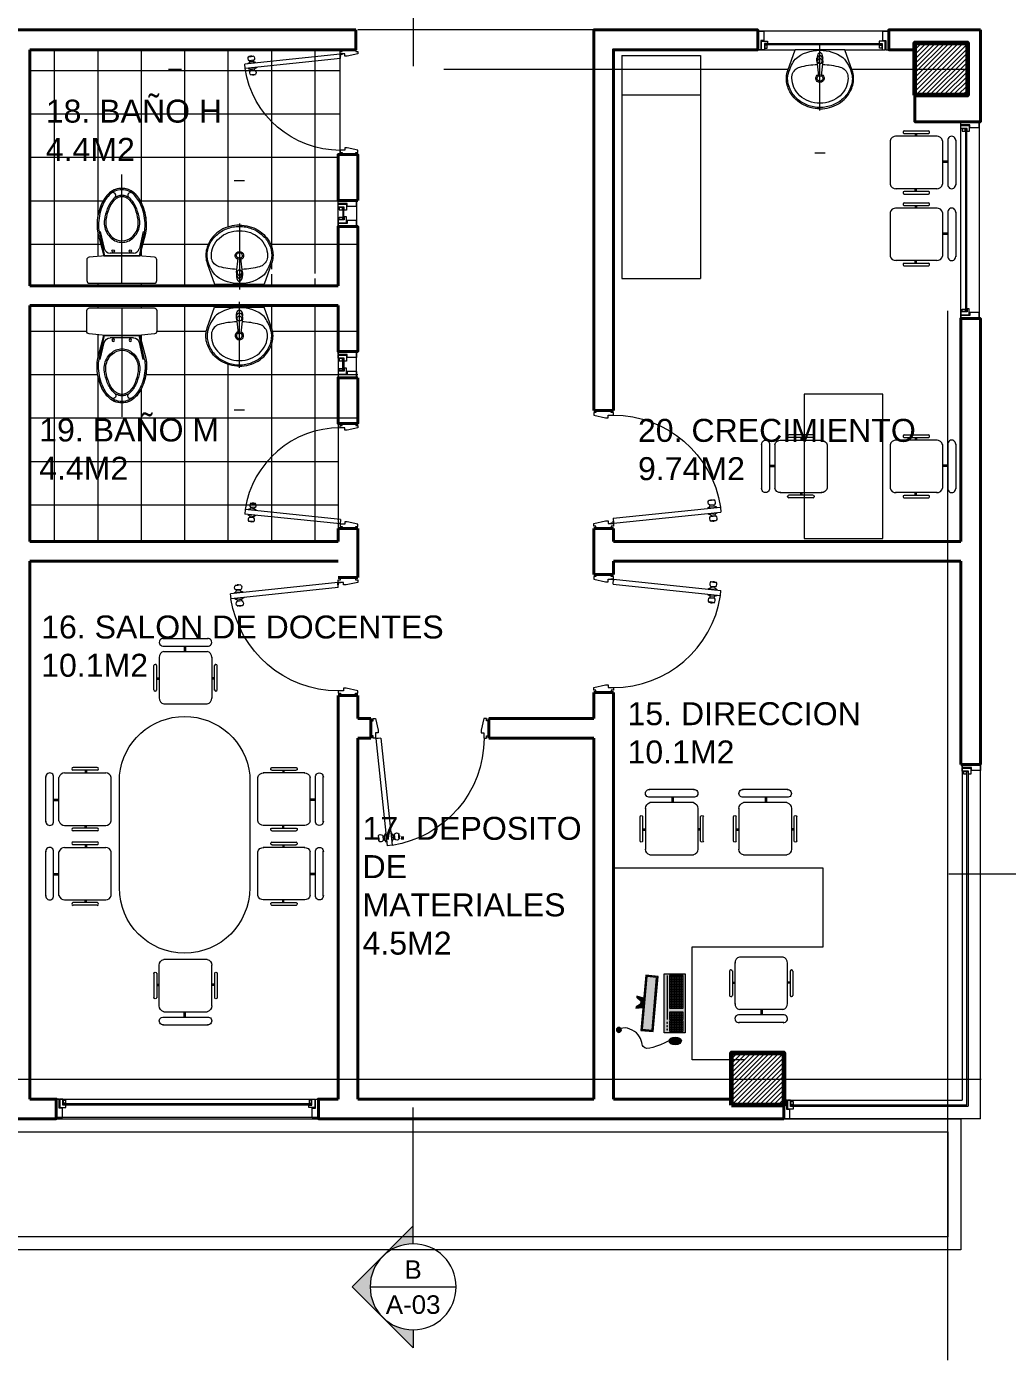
# Model space of a CAD drawing. Header units: metres. Extents: x 98211 to 98447, y 101204 to 101327.
# Drawn here: x 98284.15 to 98291.63, y 101273 to 101283.16 of the extents above; entities that cross this region are included whole.
import ezdxf
from ezdxf.enums import TextEntityAlignment as Align

# ---------------------------------------------------------------- set-up
doc = ezdxf.new("R2010")
doc.units = ezdxf.units.M
doc.header["$LTSCALE"] = 8
doc.header["$MEASUREMENT"] = 0
doc.linetypes.add('DASHDOTX2', pattern=[2, 1, -0.5, 0, -0.5])
doc.linetypes.add('HIDDEN', pattern=[0.375, 0.25, -0.125])
doc.layers.get('0').update_dxf_attribs({"linetype": 'CONTINUOUS', "lineweight": 9})
for name, color, linetype, lineweight in [('5- 0.18 (muebles fijos)', 3, 'CONTINUOUS', 18), ('A-HTCH-251', 251, 'CONTINUOUS', 0), ('A-HTCH-253', 253, 'CONTINUOUS', 0), ('A-HTCH-254', 254, 'CONTINUOUS', 0), ('A-HTCH-255', 255, 'CONTINUOUS', 0), ('A_ACHU-1', 253, 'CONTINUOUS', 0), ('A_CARP-MAD', 46, 'CONTINUOUS', 18), ('A_CARP-MET', 126, 'CONTINUOUS', 18), ('A_COLS', 1, 'CONTINUOUS', 60), ('A_EJES', 75, 'DASHDOTX2', 5), ('A_EJES-APAR', 75, 'DASHDOTX2', 5), ('A_MUEB', 3, 'CONTINUOUS', 15), ('A_MUEB-ACHU', 8, 'CONTINUOUS', 9), ('A_MUEB-FIJO', 3, 'CONTINUOUS', 15), ('A_MURO', 7, 'CONTINUOUS', 40), ('A_PISO-ACHU', 251, 'CONTINUOUS', 0), ('A_PISO-GRAN', 250, 'CONTINUOUS', 0), ('A_PROY', 16, 'HIDDEN', 5), ('A_PUER', 134, 'CONTINUOUS', 18), ('A_TEXT', 154, 'CONTINUOUS', 0), ('A_TEXT-IDEN', 5, 'CONTINUOUS', 18), ('A_TEXT-SIMB', 195, 'CONTINUOUS', 20), ('A_VENT', 124, 'CONTINUOUS', 18)]:
    doc.layers.add(name, color=color, linetype=linetype, lineweight=lineweight)
doc.styles.add('ARIAL', font='arial.ttf')
doc.styles.add('DIM', font='arial.ttf')
pattern_1 = [(45, (-739.537285, -609.917174), (-0.0176776695297, 0.0176776695297), [])]

# ---------------------------------------------------------------- blocks, each defined once
blk = doc.blocks.new('*U383')
at = {"layer": 'A_ACHU-1'}
h = blk.add_hatch(color=256, dxfattribs=at)
h.paths.add_polyline_path([(0.221, 0.221), (0.4419, 0.4419), (0.6629, 0.221, 0.414214)])
h.paths.add_polyline_path([(0.221, 0.221, 0.198912), (0.1294, 0), (0, 0)])
h.paths.add_polyline_path([(0.8839, 0), (0.7544, 0, 0.198912), (0.6629, 0.221)])
at = {"layer": 'A_TEXT-SIMB'}
for p, q in [((0.4419, 0.4419), (0, 0)), ((0.4419, 0.4419), (0.8839, 0)), ((0.1294, 0), (0, 0)), ((0.7544, 0), (0.1294, 0)), ((0.7544, 0), (0.8839, 0)), ((0.7544, 0), (1.7438, 0))]:
    blk.add_line(p, q, dxfattribs=at)
blk.add_circle((0.4419, 0), 0.3125, dxfattribs=at)
at = {"layer": 'A_TEXT-IDEN', "style": 'ARIAL'}
for tag, p in [('CORTE', (0.4419, 0.058)), ('DETALLE', (0.4419, -0.197))]:
    blk.add_attdef(tag, text='', height=0.1346, dxfattribs=at).set_placement(p, align=Align.CENTER)
blk = doc.blocks.new('*U380')
at = {"layer": 'A_ACHU-1'}
h = blk.add_hatch(color=256, dxfattribs=at)
h.paths.add_polyline_path([(0.6629, -0.221), (0.8839, 0), (0.6629, 0.221, -0.414214)])
h.paths.add_polyline_path([(0.6629, -0.221, -0.198912), (0.4419, -0.3125), (0.4419, -0.4419)])
h.paths.add_polyline_path([(0.4419, 0.4419), (0.4419, 0.3125, -0.198912), (0.6629, 0.221)])
at = {"layer": 'A_TEXT-SIMB'}
for p, q in [((0.4419, 0.3125), (0.4419, 1.3018)), ((0.4419, 0.3125), (0.4419, 0.4419)), ((0.8839, 0), (0.4419, 0.4419)), ((0.7544, 0), (0.1294, 0)), ((0.8839, 0), (0.4419, -0.4419)), ((0.4419, -0.3125), (0.4419, -0.4419))]:
    blk.add_line(p, q, dxfattribs=at)
blk.add_circle((0.4419, 0), 0.3125, dxfattribs=at)
at = {"layer": 'A_TEXT-IDEN', "style": 'ARIAL'}
for tag, p in [('CORTE', (0.4419, 0.058)), ('DETALLE', (0.4419, -0.197))]:
    blk.add_attdef(tag, text='', height=0.1346, dxfattribs=at).set_placement(p, align=Align.CENTER)
blk = doc.blocks.new('*U379')
at = {"layer": 'A_ACHU-1'}
h = blk.add_hatch(color=256, dxfattribs=at)
h.paths.add_polyline_path([(0.6629, 0.221), (0.8839, 0), (0.6629, -0.221, 0.414214)])
h.paths.add_polyline_path([(0.6629, 0.221, 0.198912), (0.4419, 0.3125), (0.4419, 0.4419)])
h.paths.add_polyline_path([(0.4419, -0.4419), (0.4419, -0.3125, 0.198912), (0.6629, -0.221)])
at = {"layer": 'A_TEXT-SIMB'}
for p, q in [((0.4419, 0.3125), (0.4419, 0.4419)), ((0.8839, 0), (0.4419, 0.4419)), ((0.7544, 0), (0.1294, 0)), ((0.8839, 0), (0.4419, -0.4419)), ((0.4419, -0.3125), (0.4419, -0.4419)), ((0.4419, -0.3125), (0.4419, -1.3018))]:
    blk.add_line(p, q, dxfattribs=at)
blk.add_circle((0.4419, 0), 0.3125, dxfattribs=at)
at = {"layer": 'A_TEXT-IDEN', "style": 'ARIAL'}
for tag, p in [('CORTE', (0.4419, 0.058)), ('DETALLE', (0.4419, -0.197))]:
    blk.add_attdef(tag, text='', height=0.1346, dxfattribs=at).set_placement(p, align=Align.CENTER)
blk = doc.blocks.new('puerta mad .90mt')
at = {"layer": '5- 0.18 (muebles fijos)'}
blk.add_line((19.227, 37.85), (19.227, 37.85), dxfattribs=at)
at = {"layer": 'A_ACHU-1'}
for p, q in [((19.184, 37.828), (19.173, 37.812)), ((19.176, 37.759), (19.184, 37.828)), ((19.187, 37.828), (19.184, 37.828)), ((19.187, 37.828), (19.184, 37.828)), ((19.22, 37.754), (19.227, 37.824)), ((19.224, 37.824), (19.227, 37.824)), ((19.224, 37.824), (19.227, 37.824)), ((19.227, 37.824), (19.235, 37.806)), ((19.12, 37.794), (19.121, 37.805)), ((19.12, 37.794), (19.123, 37.794)), ((19.121, 37.805), (19.124, 37.805)), ((19.121, 37.78), (19.123, 37.794)), ((19.123, 37.794), (19.125, 37.819)), ((19.156, 37.776), (19.16, 37.816)), ((19.166, 37.78), (19.157, 37.781)), ((19.17, 37.81), (19.16, 37.811)), ((19.166, 37.777), (19.17, 37.812)), ((19.169, 37.777), (19.166, 37.777)), ((19.176, 37.759), (19.169, 37.777)), ((19.173, 37.812), (19.17, 37.812)), ((19.179, 37.759), (19.176, 37.759)), ((19.217, 37.755), (19.22, 37.754)), ((19.22, 37.754), (19.231, 37.771)), ((19.231, 37.771), (19.234, 37.77)), ((19.234, 37.77), (19.238, 37.805)), ((19.234, 37.773), (19.244, 37.772)), ((19.235, 37.806), (19.238, 37.805)), ((19.237, 37.803), (19.247, 37.802)), ((19.244, 37.767), (19.248, 37.807)), ((19.278, 37.763), (19.28, 37.778)), ((19.28, 37.778), (19.283, 37.803)), ((19.283, 37.777), (19.28, 37.778)), ((19.284, 37.788), (19.281, 37.789)), ((19.283, 37.777), (19.284, 37.788)), ((19.104, 37.017), (19.102, 37.017)), ((19.104, 37.034), (19.104, 37.039)), ((19.104, 37.037), (19.113, 37.036)), ((19.104, 37.036), (19.12, 37.034)), ((19.104, 37.034), (19.104, 37.017)), ((19.12, 37.035), (19.12, 37.034))]:
    blk.add_line(p, q, dxfattribs=at)
blk.add_circle((19.104, 37.035), 0.00188, dxfattribs=at)
for centre, radius, start, end in [((19.141, 37.801), 0.0242, 37.6391, 130.4335), ((19.032, 37.809), 0.0943, 341.7974, 6.2752), ((19.14, 37.794), 0.0242, 217.6391, 310.4335), ((19.263, 37.782), 0.0242, 217.6391, 310.4335), ((19.263, 37.788), 0.0242, 37.6391, 130.4335), ((19.372, 37.774), 0.0943, 161.7974, 186.2752), ((19.104, 37.035), 0.000938, 85, 265), ((19.104, 37.035), 0.000937, 265, 85)]:
    blk.add_arc(centre, radius, start, end, dxfattribs=at)
at = {"layer": 'A_CARP-MAD'}
for points in [[(19.065, 36.902), (19.082, 36.902), (19.082, 36.885), (19.102, 36.885), (19.122, 36.975), (19.122, 36.995), (19.102, 36.995), (19.102, 37.035), (19.082, 37.035), (19.082, 37.018), (19.065, 37.018)], [(19.965, 36.902), (19.948, 36.902), (19.948, 36.885), (19.928, 36.885), (19.908, 36.975), (19.908, 36.995), (19.928, 36.995), (19.928, 37.035), (19.948, 37.035), (19.948, 37.018), (19.965, 37.018)]]:
    blk.add_lwpolyline(points, close=True, dxfattribs=at)
at = {"layer": 'A_PROY'}
blk.add_arc((19.101, 37.034), 0.828, 0.0783, 81.2006, dxfattribs=at)
at = {"layer": 'A_PUER'}
for p, q in [((19.104, 37.037), (19.189, 37.855)), ((19.142, 37.034), (19.227, 37.852)), ((19.227, 37.852), (19.189, 37.855)), ((19.142, 37.034), (19.104, 37.037))]:
    blk.add_line(p, q, dxfattribs=at)
blk = doc.blocks.new('griferia lavamanos planta')
at = {"layer": 'A_MUEB-FIJO'}
for p, q in [((-0.009, 0.008), (-0.031, 0.008)), ((-0.009, 0.008), (-0.009, 0.002)), ((-0.009, 0.008), (0.099, -0.005)), ((-0.009, -0.039), (-0.031, -0.039)), ((-0.009, -0.039), (0.099, -0.026)), ((-0.009, -0.033), (-0.009, -0.039))]:
    blk.add_line(p, q, dxfattribs=at)
blk.add_arc((0.097, -0.016), 0.0105, 285.8239, 74.1761, dxfattribs=at)
at = {"layer": 'A_MUEB-FIJO', "extrusion": (0, 0, -1)}
for centre in [(-0.031, -0.016), (-0.009, -0.016)]:
    blk.add_ellipse(centre, major_axis=(-0.0433, 0), ratio=0.536655, start_param=4.711716, end_param=7.854654, dxfattribs=at)
at = {"layer": 'A_MUEB-FIJO'}
blk.add_ellipse((-0.009, -0.016), major_axis=(-0.0196, 0), ratio=0.90251, dxfattribs=at)
blk = doc.blocks.new('lavamanos fluxometro NUEVO de colgar')
at = {"layer": 'A_EJES-APAR'}
blk.add_line((0, -0.553), (0, -0.05), dxfattribs=at)
at = {"layer": 'A_MUEB-ACHU'}
for points in [[(-0.02, -0.203, 0.058386), (-0.154, -0.223, 0.279321), (-0.212, -0.284, 0.053416), (-0.214, -0.308, 0.107904), (-0.199, -0.378, 0.101905), (-0.153, -0.441, 0.094429), (-0.084, -0.483, 0.089747), (0, -0.498, 0.089747), (0.084, -0.483, 0.094429), (0.153, -0.441, 0.101905), (0.199, -0.378, 0.107904), (0.214, -0.308, 0.053416), (0.212, -0.284, 0.145409), (0.189, -0.244)], [(0.189, -0.244, 0.14211), (0.154, -0.223, 0.058332), (0.02, -0.203, 0.058332)]]:
    blk.add_lwpolyline(points, format="xyb", dxfattribs=at)
for radius, start, end in [(0.0319, 110.263, 69.737), (0.0223, 116.1236, 63.8764)]:
    blk.add_arc((0, -0.308), radius, start, end, dxfattribs=at)
at = {"layer": 'A_MUEB-FIJO'}
for p, q in [((-0.245, -0.249), (-0.189, -0.09)), ((0.245, -0.249), (0.189, -0.09))]:
    blk.add_line(p, q, dxfattribs=at)
for points in [[(0, -0.095, 0.167625), (-0.174, -0.15, 0.142025), (-0.243, -0.277, 0.053416), (-0.247, -0.308, 0.107904), (-0.228, -0.392, 0.101905), (-0.174, -0.465, 0.094429), (-0.095, -0.513, 0.089747), (0, -0.531, 0.089747), (0.095, -0.513, 0.094429), (0.174, -0.465, 0.101905), (0.228, -0.392, 0.107904), (0.247, -0.308, 0.053416), (0.243, -0.277, 0.041696), (0.216, -0.208)], [(0.216, -0.208, 0.023881), (0.19, -0.162, 0.186733), (0, -0.095, 0.164325)], [(0, -0.541, -0.135313), (-0.142, -0.502, -0.151013), (-0.237, -0.396, -0.120701), (-0.256, -0.298, -0.085647), (-0.245, -0.249)], [(0, -0.541, 0.135313), (0.142, -0.502, 0.151013), (0.237, -0.396, 0.120701), (0.256, -0.298, 0.085647), (0.245, -0.249)]]:
    blk.add_lwpolyline(points, format="xyb", dxfattribs=at)
blk.add_lwpolyline([(-0.189, -0.09), (0.189, -0.09)], dxfattribs=at)
at = {"layer": 'A_COLS', "rotation": 270}
blk.add_blockref('griferia lavamanos planta', (0.016, -0.187), dxfattribs=at)
blk = doc.blocks.new('*U362')
at = {"layer": 'A_PISO-ACHU'}
blk.add_line((-0.159, 0), (-0.239, 0), dxfattribs=at)
blk.add_wipeout([(-0.388, 0.787), (-0.01, 0.787), (0.046, 0.628), (0.056, 0.595), (0.056, 0.539), (0.044, 0.493), (0.025, 0.455), (0.001, 0.423), (-0.022, 0.401), (-0.063, 0.372), (-0.102, 0.354), (-0.158, 0.339), (-0.189, 0.336), (-0.198, 0.336), (-0.247, 0.34), (-0.287, 0.35), (-0.326, 0.367), (-0.348, 0.379), (-0.387, 0.41), (-0.408, 0.434), (-0.43, 0.468), (-0.45, 0.521), (-0.455, 0.561), (-0.453, 0.596), (-0.447, 0.621), (-0.427, 0.676), (-0.419, 0.699)]).dxf.layer = 'A_MUEB-FIJO'
at = {"layer": 'A_MUEB-FIJO', "rotation": 359.999999999987}
blk.add_blockref('lavamanos fluxometro NUEVO de colgar', (-0.199, 0.877), dxfattribs=at)
blk = doc.blocks.new('sanitario convencional planta')
blk.add_wipeout([(-0.247, 0), (0.238, 0), (0.258, -0.003), (0.266, -0.013), (0.267, -0.034), (0.267, -0.178), (0.262, -0.191), (0.249, -0.198), (0.237, -0.199), (0.137, -0.21), (0.185, -0.397), (0.188, -0.435), (0.188, -0.473), (0.179, -0.529), (0.168, -0.571), (0.156, -0.602), (0.134, -0.641), (0.116, -0.665), (0.069, -0.706), (0.029, -0.72), (0, -0.723), (-0.032, -0.72), (-0.074, -0.703), (-0.098, -0.685), (-0.13, -0.648), (-0.152, -0.61), (-0.168, -0.569), (-0.179, -0.531), (-0.186, -0.486), (-0.188, -0.427), (-0.173, -0.349), (-0.137, -0.21), (-0.24, -0.199), (-0.254, -0.197), (-0.263, -0.189), (-0.267, -0.178), (-0.267, -0.02), (-0.264, -0.009), (-0.253, -0.001)]).dxf.layer = 'A_MUEB-FIJO'
at = {"layer": 'A_EJES-APAR'}
blk.add_line((0, 0), (0, -0.83), dxfattribs=at)
at = {"layer": 'A_MUEB-ACHU'}
for p, q in [((-0.164, -0.394), (-0.134, -0.264)), ((-0.09, -0.229), (0.09, -0.229)), ((0.164, -0.394), (0.134, -0.264))]:
    blk.add_line(p, q, dxfattribs=at)
for centre in [(-0.065, -0.246), (0.065, -0.246)]:
    blk.add_circle(centre, 0.01, dxfattribs=at)
for centre, radius, start, end in [((-0.09, -0.273), 0.0443, 90, 168.2955), ((0.09, -0.273), 0.0443, 11.7045, 90), ((0.021, -0.462), 0.158, 131.5556, 171.5984), ((0.021, -0.462), 0.147, 131.5355, 171.6682), ((-0.001, -0.435), 0.123, 90.22, 132.0881), ((-0.001, -0.435), 0.112, 90.22, 132.1143), ((-0.002, -0.435), 0.123, 47.9119, 89.78), ((-0.002, -0.435), 0.112, 47.8857, 89.78), ((-0.024, -0.462), 0.147, 8.3318, 48.4645), ((-0.024, -0.462), 0.158, 8.4016, 48.4444), ((-0.001, -0.463), 0.136, 169.7483, 190.0458), ((0.187, -0.447), 0.324, 187.0265, 201.9681), ((-0.001, -0.463), 0.125, 169.6666, 190.1778), ((0.187, -0.447), 0.313, 186.9727, 201.9889), ((-0.19, -0.447), 0.313, 338.0111, 353.0273), ((-0.19, -0.447), 0.324, 338.0319, 352.9735), ((-0.002, -0.463), 0.125, 349.8222, 10.3334), ((-0.002, -0.463), 0.136, 349.9542, 10.2517), ((0.087, -0.492), 0.215, 200.788, 223.4696), ((0.087, -0.492), 0.204, 200.7562, 223.6176), ((-0.09, -0.492), 0.204, 316.3824, 339.2438), ((-0.09, -0.492), 0.215, 316.5304, 339.212), ((-0.014, -0.597), 0.0696, 218.1678, 253.4343), ((-0.014, -0.597), 0.0586, 217.6826, 254.1454), ((0, -0.588), 0.0828, 245.849, 268.9719), ((0, -0.588), 0.0718, 245.2602, 268.9719), ((-0.003, -0.588), 0.0718, 271.0281, 294.7398), ((-0.003, -0.588), 0.0828, 271.0281, 294.151), ((0.011, -0.597), 0.0586, 285.8546, 322.3174), ((0.011, -0.597), 0.0696, 286.5657, 321.8322)]:
    blk.add_arc(centre, radius, start, end, dxfattribs=at)
at = {"layer": 'A_MUEB-FIJO'}
for p, q in [((-0.137, -0.21), (-0.182, -0.383)), ((-0.173, -0.392), (-0.132, -0.21)), ((-0.137, -0.21), (0.137, -0.21)), ((0.125, -0.21), (-0.125, -0.21)), ((0.173, -0.392), (0.132, -0.21))]:
    blk.add_line(p, q, dxfattribs=at)
blk.add_lwpolyline([(0.247, 0), (-0.247, 0, 0.414214), (-0.267, -0.02), (-0.267, -0.178, 0.385714), (-0.249, -0.198), (-0.125, -0.21), (-0.137, -0.21), (-0.182, -0.383, 0.075478), (-0.188, -0.463, 0.03871), (-0.177, -0.538, 0.043116), (-0.159, -0.593, 0.05095), (-0.13, -0.648, 0.051053), (-0.098, -0.685, 0.086604), (-0.061, -0.71, 0.061763), (-0.022, -0.722, 0.08632), (0.022, -0.722, 0.089224), (0.074, -0.703, 0.08292), (0.107, -0.675, 0.030058), (0.137, -0.636, 0.064909), (0.162, -0.586, 0.02795), (0.182, -0.517, 0.059134), (0.189, -0.447, 0.046588), (0.182, -0.383), (0.137, -0.21), (0.125, -0.21), (0.249, -0.198, 0.385714), (0.267, -0.178), (0.267, -0.02, 0.414214), (0.247, 0)], format="xyb", close=True, dxfattribs=at)
for centre, radius, start, end in [((0.073, -0.443), 0.262, 166.7026, 180), ((0.073, -0.443), 0.251, 168.2955, 180), ((-0.073, -0.443), 0.251, 0, 11.7045), ((-0.073, -0.443), 0.262, 0, 13.2974), ((0.221, -0.44), 0.41, 180.4, 201.2568), ((0.221, -0.44), 0.399, 180.4107, 201.2568), ((-0.221, -0.44), 0.399, 338.7432, 359.5893), ((-0.221, -0.44), 0.41, 338.7432, 359.6), ((0.097, -0.489), 0.277, 201.2568, 223.2845), ((0.097, -0.489), 0.266, 201.2568, 223.2845), ((-0.097, -0.489), 0.266, 316.7155, 338.7432), ((-0.097, -0.489), 0.277, 316.7155, 338.7432), ((0, -0.58), 0.144, 223.2845, 270), ((0, -0.58), 0.133, 223.2845, 270), ((-0.067, -0.67), 0.021, 245.9843, 49.3463), ((0, -0.58), 0.133, 270, 316.7155), ((0, -0.58), 0.144, 270, 316.7155), ((0.067, -0.669), 0.022, 130.1469, 291.7919)]:
    blk.add_arc(centre, radius, start, end, dxfattribs=at)
blk = doc.blocks.new('Silla7')
for p, q in [((0.394, 0.22), (0.206, 0.22)), ((0.392, 0.241), (0.208, 0.241)), ((0.3, 0.22), (0.3, 0.2)), ((0.31, 0.22), (0.31, 0.2)), ((0, -0.172), (0, 0.172)), ((0.06, -0.174), (0.06, 0.174)), ((0.1, -0.166), (0.1, 0.166)), ((0.142, 0.2), (0.458, 0.2)), ((0.5, -0.166), (0.5, 0.166)), ((0.06, 0), (0.1, 0)), ((0.06, -0.01), (0.1, -0.01)), ((0.142, -0.2), (0.458, -0.2)), ((0.3, -0.22), (0.3, -0.2)), ((0.31, -0.22), (0.31, -0.2)), ((0.394, -0.22), (0.206, -0.22)), ((0.392, -0.241), (0.208, -0.241))]:
    blk.add_line(p, q)
for centre, radius, start, end in [((0.209, 0.231), 0.0106, 95.194, 256.2053), ((0.391, 0.231), 0.0106, 283.7947, 84.806), ((0.03, 0.17), 0.0302, 352.0545, 184.9417), ((0.144, 0.155), 0.045, 88.0008, 166.4156), ((0.456, 0.155), 0.045, 13.5844, 91.9992), ((0.03, -0.17), 0.0302, 175.0583, 7.9455), ((0.144, -0.155), 0.045, 193.5844, 271.9992), ((0.456, -0.155), 0.045, 268.0008, 346.4156), ((0.209, -0.231), 0.0106, 103.7947, 264.806), ((0.391, -0.231), 0.0106, 275.194, 76.2053)]:
    blk.add_arc(centre, radius, start, end)
blk = doc.blocks.new('_Computador Izquierda')
at = {"layer": 'A-HTCH-251'}
h = blk.add_hatch(dxfattribs=at)
h.set_pattern_fill('NET', color=256, scale=0.004, angle=-180, style=0)
h.set_pattern_definition([(0, (-0.211854, 0.621106), (2e-18, -0.0127), []), (270, (-0.211854, 0.621106), (-0.0127, -2e-18), [])])
h.paths.add_polyline_path([(-0.212, 0.621), (-0.137, 0.621), (-0.137, 0.516), (-0.212, 0.516)])
h = blk.add_hatch(dxfattribs=at)
h.set_pattern_fill('NET', color=256, scale=0.004, angle=-180, style=0)
h.set_pattern_definition([(0, (-0.097036, 0.621106), (2e-18, -0.0127), []), (270, (-0.097036, 0.621106), (-0.0127, -2e-18), [])])
h.paths.add_polyline_path([(-0.125, 0.516), (-0.125, 0.582), (-0.125, 0.612), (-0.125, 0.621), (-0.069, 0.621), (-0.069, 0.612), (-0.069, 0.582), (-0.069, 0.516)])
h = blk.add_hatch(dxfattribs=at)
h.set_pattern_fill('NET', color=256, scale=0.004, angle=-180, style=0)
h.set_pattern_definition([(0, (-0.037041, 0.621106), (2e-18, -0.0127), []), (270, (-0.037041, 0.621106), (-0.0127, -2e-18), [])])
h.paths.add_polyline_path([(0.212, 0.516), (-0.037, 0.516), (-0.037, 0.621), (0.212, 0.621)])
h = blk.add_hatch(color=256, dxfattribs=at)
edge = h.paths.add_edge_path()
edge.add_arc((-0.203, 0.13), 0.019, 0, 360)
at = {"layer": 'A-HTCH-253'}
blk.add_hatch(color=256, dxfattribs=at).paths.add_polyline_path([(0.196, 0.418), (0.203, 0.344), (-0.198, 0.309), (-0.204, 0.383)])
at = {"layer": 'A-HTCH-254'}
h = blk.add_hatch(color=256, dxfattribs=at)
edge = h.paths.add_edge_path()
edge.add_ellipse((-0.287, 0.56), major_axis=(-0.0009, -0.0475), ratio=0.611138, start_angle=0, end_angle=360, ccw=False)
blk.add_hatch(color=256, dxfattribs=at).paths.add_polyline_path([(0.039, 0.319), (0.054, 0.268), (0.044, 0.267), (0.017, 0.298), (-0.007, 0.296), (-0.027, 0.261), (-0.038, 0.26), (-0.032, 0.313)])
at = {"layer": 'A-HTCH-255'}
for points in [[(0.225, 0.475), (0.225, 0.637), (-0.225, 0.637), (-0.225, 0.475)], [(0.205, 0.429), (0.214, 0.335), (-0.207, 0.298), (-0.215, 0.392)]]:
    blk.add_hatch(color=256, dxfattribs=at).paths.add_polyline_path(points)
for points in [[(0.225, 0.475), (0.225, 0.637), (-0.225, 0.637), (-0.225, 0.475)], [(-0.212, 0.621), (-0.137, 0.621), (-0.137, 0.516), (-0.212, 0.516)], [(-0.125, 0.516), (-0.125, 0.582), (-0.125, 0.582), (-0.125, 0.612), (-0.125, 0.612), (-0.125, 0.621), (-0.069, 0.621), (-0.069, 0.612), (-0.069, 0.612), (-0.069, 0.582), (-0.069, 0.582), (-0.069, 0.516)], [(0.212, 0.516), (-0.037, 0.516), (-0.037, 0.621), (0.212, 0.621)], [(0.205, 0.429), (0.214, 0.335), (-0.207, 0.298), (-0.215, 0.392)], [(0.204, 0.427), (0.211, 0.336), (-0.205, 0.3), (-0.213, 0.391)], [(0.196, 0.418), (0.203, 0.344), (-0.198, 0.309), (-0.204, 0.383)], [(0.039, 0.319), (0.054, 0.268), (0.044, 0.267), (0.017, 0.298), (-0.007, 0.296), (-0.027, 0.261), (-0.038, 0.26), (-0.032, 0.313)]]:
    blk.add_lwpolyline(points, close=True)
for points in [[(-0.261, 0.539), (-0.313, 0.54)], [(-0.287, 0.512), (-0.287, 0.54)], [(0.212, 0.499), (-0.125, 0.499)]]:
    blk.add_lwpolyline(points)
for centre, radius in [((-0.2, 0.499), 0.00292), ((-0.175, 0.498), 0.00292), ((-0.15, 0.499), 0.00292), ((-0.203, 0.13), 0.019)]:
    blk.add_circle(centre, radius)
at = {"extrusion": (-3.44373e-32, 8.59898e-34, -1)}
blk.add_ellipse((-0.287, 0.56), major_axis=(-0.0009, -0.0475), ratio=0.611138, start_param=3.141593, end_param=9.424778, dxfattribs=at)
blk.add_open_spline([(-0.287, 0.512), (-0.327, 0.426), (-0.39, 0.289), (-0.227, 0.314), (-0.171, 0.162), (-0.203, 0.13)], degree=3, knots=[0, 0, 0, 0, 0.2622874, 0.4139159, 0.5326933, 0.5326933, 0.5326933, 0.5326933])
blk = doc.blocks.new('Ventana 1.00 x 1.00')
at = {"layer": 'A_CARP-MAD'}
for points in [[(-0.477, -0.14), (-0.5, -0.14), (-0.5, 0), (-0.453, 0), (-0.453, -0.07), (-0.477, -0.07)], [(-0.472, -0.14), (-0.472, -0.074), (-0.426, -0.074), (-0.426, -0.092), (-0.449, -0.092), (-0.449, -0.14)], [(0.472, -0.14), (0.472, -0.074), (0.426, -0.074), (0.426, -0.092), (0.449, -0.092), (0.449, -0.14)], [(0.472, -0.14), (0.472, -0.074), (0.426, -0.074), (0.426, -0.092), (0.449, -0.092), (0.449, -0.14)], [(-0.429, -0.106), (-0.446, -0.106), (-0.446, -0.129), (-0.429, -0.129)], [(0.429, -0.106), (0.446, -0.106), (0.446, -0.129), (0.429, -0.129)]]:
    blk.add_lwpolyline(points, close=True, dxfattribs=at)
blk.add_lwpolyline([(0.453, 0), (0.453, -0.07), (0.477, -0.07), (0.477, -0.14), (0.5, -0.14), (0.5, 0)], dxfattribs=at)
at = {"layer": 'A_CARP-MET'}
blk.add_line((0.453, 0), (0.5, 0), dxfattribs=at)
blk.add_lwpolyline([(0.429, -0.106), (0.446, -0.106), (0.446, -0.129), (0.429, -0.129)], close=True, dxfattribs=at)
at = {"layer": 'A_VENT'}
for p, q in [((0.5, 0), (-0.5, 0)), ((-0.5, -0.14), (0.449, -0.14))]:
    blk.add_line(p, q, dxfattribs=at)
blk.add_lwpolyline([(0.446, -0.104), (-0.446, -0.104), (-0.446, -0.094), (0.446, -0.094)], close=True, dxfattribs=at)
blk = doc.blocks.new('Ventana 2.00 X 2.00')
at = {"layer": 'A_CARP-MAD'}
for points in [[(-1.977, 0), (-2, 0), (-2, -0.14), (-1.953, -0.14), (-1.953, -0.07), (-1.977, -0.07)], [(-1.972, 0), (-1.972, -0.065), (-1.926, -0.065), (-1.926, -0.048), (-1.949, -0.048), (-1.949, 0)], [(-0.028, 0), (-0.028, -0.065), (-0.074, -0.065), (-0.074, -0.048), (-0.051, -0.048), (-0.051, 0)], [(-0.028, 0), (-0.028, -0.065), (-0.074, -0.065), (-0.074, -0.048), (-0.051, -0.048), (-0.051, 0)], [(-1.929, -0.033), (-1.946, -0.033), (-1.946, -0.01), (-1.929, -0.01)], [(-0.071, -0.033), (-0.054, -0.033), (-0.054, -0.01), (-0.071, -0.01)]]:
    blk.add_lwpolyline(points, close=True, dxfattribs=at)
blk.add_lwpolyline([(-0.047, -0.14), (-0.047, -0.07), (-0.023, -0.07), (-0.023, 0), (0, 0), (0, -0.14)], dxfattribs=at)
at = {"layer": 'A_CARP-MET'}
blk.add_line((-0.047, -0.14), (0, -0.14), dxfattribs=at)
blk.add_lwpolyline([(-0.071, -0.033), (-0.054, -0.033), (-0.054, -0.01), (-0.071, -0.01)], close=True, dxfattribs=at)
at = {"layer": 'A_VENT'}
for p, q in [((-2, 0), (-0.051, 0)), ((0, -0.14), (-2, -0.14))]:
    blk.add_line(p, q, dxfattribs=at)
blk.add_lwpolyline([(-0.054, -0.036), (-1.946, -0.036), (-1.946, -0.045), (-0.054, -0.045)], close=True, dxfattribs=at)
blk = doc.blocks.new('*U365')
at = {"layer": 'A_CARP-MAD'}
blk.add_lwpolyline([(0.14, -0.047), (0.07, -0.047), (0.07, -0.023), (0, -0.023), (0, 0), (0.14, 0)], dxfattribs=at)
for points in [[(0, -0.028), (0.065, -0.028), (0.065, -0.074), (0.048, -0.074), (0.048, -0.051), (0, -0.051)], [(0, -0.028), (0.065, -0.028), (0.065, -0.074), (0.048, -0.074), (0.048, -0.051), (0, -0.051)], [(0.033, -0.071), (0.033, -0.054), (0.01, -0.054), (0.01, -0.071)], [(0, -1.472), (0.065, -1.472), (0.065, -1.426), (0.048, -1.426), (0.048, -1.449), (0, -1.449)], [(0, -1.477), (0, -1.5), (0.14, -1.5), (0.14, -1.453), (0.07, -1.453), (0.07, -1.477)], [(0.033, -1.429), (0.033, -1.446), (0.01, -1.446), (0.01, -1.429)]]:
    blk.add_lwpolyline(points, close=True, dxfattribs=at)
at = {"layer": 'A_CARP-MET'}
blk.add_line((0.14, -0.047), (0.14, 0), dxfattribs=at)
blk.add_lwpolyline([(0.033, -0.071), (0.033, -0.054), (0.01, -0.054), (0.01, -0.071)], close=True, dxfattribs=at)
at = {"layer": 'A_VENT'}
for p, q in [((0, -1.5), (0, 0)), ((0.14, 0), (0.14, -1.5))]:
    blk.add_line(p, q, dxfattribs=at)
blk.add_lwpolyline([(0.036, -0.054), (0.036, -1.446), (0.045, -1.446), (0.045, -0.054)], close=True, dxfattribs=at)
blk = doc.blocks.new('*U375')
at = {"layer": 'A_CARP-MAD'}
blk.add_lwpolyline([(0.14, -0.047), (0.07, -0.047), (0.07, -0.023), (0, -0.023), (0, 0), (0.14, 0)], dxfattribs=at)
for points in [[(0, -0.028), (0.065, -0.028), (0.065, -0.074), (0.048, -0.074), (0.048, -0.051), (0, -0.051)], [(0, -0.028), (0.065, -0.028), (0.065, -0.074), (0.048, -0.074), (0.048, -0.051), (0, -0.051)], [(0.033, -0.071), (0.033, -0.054), (0.01, -0.054), (0.01, -0.071)], [(0, -0.172), (0.065, -0.172), (0.065, -0.126), (0.048, -0.126), (0.048, -0.149), (0, -0.149)], [(0, -0.177), (0, -0.2), (0.14, -0.2), (0.14, -0.153), (0.07, -0.153), (0.07, -0.177)], [(0.033, -0.129), (0.033, -0.146), (0.01, -0.146), (0.01, -0.129)]]:
    blk.add_lwpolyline(points, close=True, dxfattribs=at)
at = {"layer": 'A_CARP-MET'}
blk.add_line((0.14, -0.047), (0.14, 0), dxfattribs=at)
blk.add_lwpolyline([(0.033, -0.071), (0.033, -0.054), (0.01, -0.054), (0.01, -0.071)], close=True, dxfattribs=at)
at = {"layer": 'A_VENT'}
for p, q in [((0, -0.2), (0, 0)), ((0.14, 0), (0.14, -0.2))]:
    blk.add_line(p, q, dxfattribs=at)
blk.add_lwpolyline([(0.036, -0.054), (0.036, -0.146), (0.045, -0.146), (0.045, -0.054)], close=True, dxfattribs=at)
blk = doc.blocks.new('camilla')
at = {"layer": 'A_MUEB-FIJO'}
for p, q in [((99028.866, 101892.805), (99028.266, 101892.805)), ((99028.266, 101891.105), (99028.266, 101892.805)), ((99028.866, 101891.105), (99028.866, 101892.805)), ((99028.866, 101891.405), (99028.266, 101891.405)), ((99028.866, 101891.105), (99028.266, 101891.105))]:
    blk.add_line(p, q, dxfattribs=at)

msp = doc.modelspace()

# ---------------------------------------------------------------- hatches: boundary and pattern name
at = {"layer": 'A_PISO-ACHU'}
h = msp.add_hatch(dxfattribs=at)
h.set_pattern_fill('NET', color=256, scale=2.65, angle=360)
h.set_pattern_definition([(360, (98300.92848, 101273.88633), (8e-17, 0.33125), []), (90, (98300.92848, 101273.88633), (-0.33125, 1e-16), [])])
edge = h.paths.add_edge_path(flags=16)
edge.add_line((98285.735, 101280.918), (98285.752, 101280.929))
edge.add_line((98285.752, 101280.929), (98285.752, 101280.932))
edge.add_line((98285.752, 101280.932), (98285.753, 101280.942))
edge.add_line((98285.753, 101280.942), (98285.748, 101280.941))
edge.add_arc((98285.763, 101280.961), 0.0242, 139.5665, 232.3609, ccw=False)
edge.add_line((98285.744, 101280.976), (98285.759, 101280.978))
edge.add_line((98285.759, 101280.978), (98285.758, 101280.98))
edge.add_line((98285.758, 101280.98), (98285.77, 101280.982))
edge.add_line((98285.77, 101280.982), (98285.784, 101280.98))
edge.add_arc((98285.769, 101280.961), 0.0242, -40.4335, 52.3609, ccw=False)
edge.add_line((98285.788, 101280.946), (98285.783, 101280.945))
edge.add_line((98285.783, 101280.945), (98285.784, 101280.935))
edge.add_line((98285.784, 101280.935), (98285.786, 101280.935))
edge.add_line((98285.786, 101280.935), (98285.787, 101280.932))
edge.add_line((98285.787, 101280.932), (98285.805, 101280.925))
edge.add_line((98285.805, 101280.925), (98285.735, 101280.918))
edge = h.paths.add_edge_path(flags=16)
edge.add_line((98285.708, 101281.31), (98285.712, 101281.348))
edge.add_line((98285.712, 101281.348), (98286.53, 101281.263))
edge.add_line((98286.53, 101281.263), (98286.528, 101281.241))
edge.add_line((98286.528, 101281.241), (98286.529, 101281.241))
edge.add_line((98286.529, 101281.241), (98286.528, 101281.225))
edge.add_line((98286.528, 101281.225), (98286.53, 101281.225))
edge.add_line((98286.53, 101281.225), (98286.53, 101281.225))
edge.add_arc((98286.528, 101281.225), 0.00188, 175, 355.928, ccw=False)
edge.add_line((98286.527, 101281.225), (98286.527, 101281.225))
edge.add_line((98286.527, 101281.225), (98285.805, 101281.3))
edge.add_line((98285.805, 101281.3), (98285.805, 101281.297))
edge.add_line((98285.805, 101281.297), (98285.787, 101281.29))
edge.add_line((98285.787, 101281.29), (98285.786, 101281.287))
edge.add_line((98285.786, 101281.287), (98285.783, 101281.278))
edge.add_line((98285.783, 101281.278), (98285.788, 101281.277))
edge.add_arc((98285.769, 101281.261), 0.0242, -52.3609, 40.4335, ccw=False)
edge.add_line((98285.784, 101281.242), (98285.77, 101281.244))
edge.add_line((98285.77, 101281.244), (98285.77, 101281.241))
edge.add_line((98285.77, 101281.241), (98285.758, 101281.242))
edge.add_line((98285.758, 101281.242), (98285.744, 101281.246))
edge.add_arc((98285.763, 101281.262), 0.0242, 127.6391, 220.4335, ccw=False)
edge.add_line((98285.748, 101281.281), (98285.753, 101281.281))
edge.add_line((98285.753, 101281.281), (98285.754, 101281.291))
edge.add_line((98285.754, 101281.291), (98285.752, 101281.291))
edge.add_line((98285.752, 101281.291), (98285.752, 101281.294))
edge.add_line((98285.752, 101281.294), (98285.735, 101281.305))
edge.add_line((98285.735, 101281.305), (98285.736, 101281.308))
edge.add_line((98285.736, 101281.308), (98285.708, 101281.31))
edge = h.paths.add_edge_path(flags=16)
edge.add_line((98285.74, 101281.348), (98285.758, 101281.356))
edge.add_line((98285.758, 101281.356), (98285.759, 101281.359))
edge.add_line((98285.759, 101281.359), (98285.762, 101281.368))
edge.add_line((98285.762, 101281.368), (98285.757, 101281.369))
edge.add_arc((98285.776, 101281.384), 0.0242, 127.6391, 220.4335, ccw=False)
edge.add_line((98285.761, 101281.404), (98285.775, 101281.402))
edge.add_line((98285.775, 101281.402), (98285.775, 101281.405))
edge.add_line((98285.775, 101281.405), (98285.787, 101281.403))
edge.add_line((98285.787, 101281.403), (98285.801, 101281.399))
edge.add_arc((98285.782, 101281.384), 0.0242, -52.3609, 40.4335, ccw=False)
edge.add_line((98285.797, 101281.365), (98285.792, 101281.365))
edge.add_line((98285.792, 101281.365), (98285.791, 101281.355))
edge.add_line((98285.791, 101281.355), (98285.794, 101281.355))
edge.add_line((98285.794, 101281.355), (98285.793, 101281.352))
edge.add_line((98285.793, 101281.352), (98285.81, 101281.341))
edge.add_line((98285.81, 101281.341), (98285.74, 101281.348))
edge = h.paths.add_edge_path(flags=0)
edge.add_arc((98286.528, 101281.225), 0.000938, 175, 355, ccw=False)
edge.add_line((98286.528, 101281.225), (98286.528, 101281.234))
edge.add_line((98286.528, 101281.234), (98286.528, 101281.225))
edge.add_arc((98286.528, 101281.225), 0.000938, -5, 175, ccw=False)
edge = h.paths.add_edge_path()
edge.add_line((98286.678, 101281.036), (98286.545, 101281.036))
edge.add_line((98286.545, 101281.036), (98286.545, 101281.019))
edge.add_line((98286.545, 101281.019), (98286.528, 101281.019))
edge.add_line((98286.528, 101281.019), (98286.528, 101281))
edge.add_arc((98286.528, 101280.998), 0.00187, 90, 221.8699)
edge.add_line((98286.527, 101280.997), (98286.53, 101280.96))
edge.add_line((98286.53, 101280.96), (98285.712, 101280.874))
edge.add_arc((98286.53, 101281.001), 0.828, 188.7988, 269.9217)
edge.add_line((98286.528, 101280.173), (98286.528, 101280.153))
edge.add_line((98286.528, 101280.153), (98286.545, 101280.153))
edge.add_line((98286.545, 101280.153), (98286.545, 101280.136))
edge.add_line((98286.545, 101280.136), (98286.678, 101280.136))
edge.add_line((98286.678, 101280.136), (98286.678, 101281.036))
edge = h.paths.add_edge_path(flags=16)
edge.add_line((98285.801, 101280.823), (98285.786, 101280.822))
edge.add_line((98285.786, 101280.822), (98285.787, 101280.819))
edge.add_line((98285.787, 101280.819), (98285.775, 101280.818))
edge.add_line((98285.775, 101280.818), (98285.761, 101280.819))
edge.add_arc((98285.776, 101280.838), 0.0242, 139.5665, 232.3609, ccw=False)
edge.add_line((98285.757, 101280.854), (98285.762, 101280.854))
edge.add_line((98285.762, 101280.854), (98285.761, 101280.864))
edge.add_line((98285.761, 101280.864), (98285.759, 101280.864))
edge.add_line((98285.759, 101280.864), (98285.758, 101280.867))
edge.add_line((98285.758, 101280.867), (98285.74, 101280.874))
edge.add_line((98285.74, 101280.874), (98285.81, 101280.882))
edge.add_line((98285.81, 101280.882), (98285.793, 101280.871))
edge.add_line((98285.793, 101280.871), (98285.794, 101280.868))
edge.add_line((98285.794, 101280.868), (98285.792, 101280.858))
edge.add_line((98285.792, 101280.858), (98285.797, 101280.858))
edge.add_arc((98285.782, 101280.839), 0.0242, -40.4335, 52.3609, ccw=False)
h.paths.add_polyline_path([(98286.545, 101282.989), (98286.278, 101282.986), (98284.178, 101282.986), (98284.178, 101281.19), (98286.678, 101281.186), (98286.678, 101282.086), (98286.528, 101282.086), (98286.528, 101282.188), (98286.545, 101282.189)])
edge = h.paths.add_edge_path()
edge.add_line((98286.528, 101279.238), (98286.528, 101279.486))
edge.add_line((98286.528, 101279.486), (98286.528, 101280.136))
edge.add_line((98286.528, 101280.136), (98286.545, 101280.136))
edge.add_line((98286.545, 101280.136), (98286.545, 101280.153))
edge.add_line((98286.545, 101280.153), (98286.528, 101280.153))
edge.add_line((98286.528, 101280.153), (98286.528, 101280.173))
edge.add_arc((98286.53, 101281.001), 0.828, 188.7988, 269.9217, ccw=False)
edge.add_line((98285.712, 101280.874), (98286.53, 101280.96))
edge.add_line((98286.53, 101280.96), (98286.527, 101280.998))
edge.add_line((98286.527, 101280.998), (98286.527, 101280.998))
edge.add_arc((98286.528, 101280.998), 0.00188, 90, 185.1928, ccw=False)
edge.add_line((98286.528, 101281), (98286.528, 101281.019))
edge.add_line((98286.528, 101281.019), (98286.545, 101281.019))
edge.add_line((98286.545, 101281.019), (98286.545, 101281.036))
edge.add_line((98286.545, 101281.036), (98284.178, 101281.036))
edge.add_line((98284.178, 101281.036), (98284.178, 101279.236))
edge.add_line((98284.178, 101279.236), (98286.278, 101279.236))
edge.add_line((98286.278, 101279.236), (98286.528, 101279.238))
h = msp.add_hatch(dxfattribs=at)
h.set_pattern_fill('ANSI31', color=256, scale=0.2)
h.set_pattern_definition(pattern_1)
h.paths.add_polyline_path([(98291.328, 101282.64), (98291.328, 101283.04), (98290.928, 101283.04), (98290.928, 101282.64)])
h = msp.add_hatch(dxfattribs=at)
h.set_pattern_fill('ANSI31', color=256, scale=0.2)
h.set_pattern_definition(pattern_1)
h.paths.add_polyline_path([(98289.528, 101274.941), (98289.528, 101275.341), (98289.928, 101275.341), (98289.928, 101274.941)])

# ---------------------------------------------------------------- linework, layer by layer
at = {"layer": 'A_CARP-MAD'}
for points in [[(98291.289, 101277.515), (98291.289, 101277.538), (98291.428, 101277.538), (98291.428, 101277.492), (98291.359, 101277.492), (98291.359, 101277.515)], [(98291.289, 101277.51), (98291.354, 101277.51), (98291.354, 101277.464), (98291.337, 101277.464), (98291.337, 101277.487), (98291.289, 101277.487)], [(98291.322, 101277.467), (98291.322, 101277.484), (98291.299, 101277.484), (98291.299, 101277.467)], [(98289.952, 101274.978), (98289.928, 101274.978), (98289.928, 101274.838), (98289.975, 101274.838), (98289.975, 101274.908), (98289.952, 101274.908)], [(98289.956, 101274.978), (98289.956, 101274.913), (98290.003, 101274.913), (98290.003, 101274.93), (98289.98, 101274.93), (98289.98, 101274.978)], [(98290, 101274.945), (98289.982, 101274.945), (98289.982, 101274.968), (98290, 101274.968)]]:
    msp.add_lwpolyline(points, close=True, dxfattribs=at)
at = {"layer": 'A_COLS'}
for points in [[(98290.928, 101282.64), (98290.928, 101283.04), (98291.328, 101283.04), (98291.328, 101282.64)], [(98289.528, 101274.941), (98289.528, 101275.341), (98289.928, 101275.341), (98289.928, 101274.941)]]:
    msp.add_lwpolyline(points, close=True, dxfattribs=at)
at = {"layer": 'A_EJES'}
for p, q in [((98291.178, 101272.996), (98291.178, 101284.709)), ((98291.434, 101275.137), (98270.133, 101275.137))]:
    msp.add_line(p, q, dxfattribs=at)
at = {"layer": 'A_EJES', "ltscale": 0.5}
msp.add_line((98291.335, 101282.838), (98270.033, 101282.838), dxfattribs=at)
at = {"layer": 'A_MUEB'}
msp.add_lwpolyline([(98290.683, 101279.861), (98290.683, 101279.861), (98290.683, 101280.361), (98290.083, 101280.361), (98290.083, 101279.261), (98290.683, 101279.261), (98290.683, 101279.261), (98290.683, 101279.861)], close=True, dxfattribs=at)
msp.add_lwpolyline([(98284.861, 101276.597), (98284.861, 101277.456, -0.902653), (98285.855, 101277.456), (98285.855, 101276.597, -1), (98284.861, 101276.597, 1)], format="xyb", dxfattribs=at)
msp.add_lwpolyline([(98289.628, 101275.287), (98289.228, 101275.287), (98289.228, 101276.148), (98290.228, 101276.148), (98290.228, 101276.748), (98288.628, 101276.748), (98288.628, 101275.248), (98288.628, 101274.988), (98288.768, 101274.988), (98289.228, 101274.988)], dxfattribs=at)
at = {"layer": 'A_MURO'}
for p, q in [((98286.663, 101283.138), (98283.329, 101283.138)), ((98284.178, 101282.988), (98284.178, 101281.188)), ((98286.663, 101282.988), (98284.178, 101282.988)), ((98286.528, 101281.313), (98286.528, 101281.188)), ((98286.528, 101281.188), (98284.178, 101281.188)), ((98286.528, 101281.038), (98284.178, 101281.038)), ((98284.178, 101281.038), (98284.178, 101279.238)), ((98286.528, 101281.038), (98286.528, 101280.938)), ((98288.478, 101280.238), (98288.628, 101280.238)), ((98286.678, 101279.338), (98286.528, 101279.338)), ((98286.528, 101279.238), (98286.528, 101279.338)), ((98288.478, 101279.338), (98288.478, 101278.988)), ((98288.628, 101279.338), (98288.478, 101279.338)), ((98288.628, 101279.338), (98288.628, 101279.238)), ((98286.528, 101279.238), (98284.178, 101279.238)), ((98291.278, 101279.238), (98288.628, 101279.238)), ((98284.178, 101279.088), (98284.178, 101274.988)), ((98286.528, 101279.088), (98284.178, 101279.088)), ((98291.278, 101279.088), (98288.628, 101279.088)), ((98288.628, 101279.088), (98288.628, 101278.988)), ((98291.278, 101279.088), (98291.278, 101277.538)), ((98286.678, 101278.963), (98286.528, 101278.963)), ((98288.628, 101278.988), (98288.478, 101278.988)), ((98286.528, 101278.063), (98286.528, 101274.988)), ((98286.678, 101278.063), (98286.528, 101278.063)), ((98286.678, 101278.063), (98286.678, 101277.888)), ((98288.478, 101278.088), (98288.628, 101278.088)), ((98288.478, 101278.088), (98288.478, 101277.888)), ((98288.628, 101278.088), (98288.628, 101274.988)), ((98286.778, 101277.888), (98286.678, 101277.888)), ((98286.778, 101277.888), (98286.778, 101277.738)), ((98287.678, 101277.888), (98287.678, 101277.738)), ((98288.478, 101277.888), (98287.678, 101277.888)), ((98286.678, 101277.738), (98286.678, 101274.988)), ((98286.778, 101277.738), (98286.678, 101277.738)), ((98288.478, 101277.738), (98287.678, 101277.738)), ((98288.478, 101277.738), (98288.478, 101274.988)), ((98291.428, 101277.538), (98291.278, 101277.538)), ((98288.478, 101274.988), (98286.678, 101274.988)), ((98289.528, 101274.988), (98288.628, 101274.988)), ((98289.928, 101274.838), (98289.928, 101274.988)), ((98289.928, 101274.988), (98289.928, 101274.988))]:
    msp.add_line(p, q, dxfattribs=at)
for points in [[(98286.663, 101282.988), (98286.663, 101283.138)], [(98288.628, 101280.238), (98288.628, 101282.988), (98289.729, 101282.988), (98289.729, 101283.138), (98288.478, 101283.138), (98288.478, 101280.238)], [(98291.428, 101283.138), (98290.729, 101283.138), (98290.729, 101282.988), (98290.928, 101282.988)], [(98291.428, 101283.138), (98291.428, 101282.438), (98290.928, 101282.438), (98290.928, 101282.988)], [(98286.528, 101281.288), (98286.528, 101281.639), (98286.678, 101281.639), (98286.678, 101281.013)], [(98286.528, 101281.038), (98286.528, 101280.687), (98286.678, 101280.687), (98286.678, 101281.313)], [(98291.278, 101279.238), (98291.278, 101280.938), (98291.428, 101280.938), (98291.428, 101277.538)], [(98286.678, 101278.963), (98286.678, 101279.338)], [(98283.678, 101274.988), (98283.278, 101274.988), (98283.278, 101274.838), (98284.379, 101274.838), (98284.379, 101274.988), (98284.178, 101274.988)], [(98286.528, 101274.988), (98286.379, 101274.988), (98286.379, 101274.838), (98289.928, 101274.838)]]:
    msp.add_lwpolyline(points, dxfattribs=at)
for points in [[(98286.678, 101281.839), (98286.528, 101281.839), (98286.528, 101282.188), (98286.678, 101282.188)], [(98286.678, 101280.487), (98286.528, 101280.487), (98286.528, 101280.138), (98286.678, 101280.138)]]:
    msp.add_lwpolyline(points, close=True, dxfattribs=at)
at = {"layer": 'A_PISO-ACHU'}
for points in [[(98286.545, 101282.189), (98286.545, 101282.989)], [(98286.528, 101280.138), (98286.528, 101279.338)]]:
    msp.add_lwpolyline(points, dxfattribs=at)
at = {"layer": 'A_PISO-GRAN'}
msp.add_line((98288.478, 101283.138), (98286.678, 101283.138), dxfattribs=at)
msp.add_line((98288.478, 101283.138), (98286.678, 101283.138), dxfattribs=at)
at = {"layer": 'A_PISO-GRAN', "ltscale": 0.333}
for points in [[(98271.378, 101274.838), (98291.278, 101274.838), (98291.278, 101273.838), (98271.378, 101273.838)], [(98271.478, 101274.738), (98291.178, 101274.738), (98291.178, 101273.938), (98271.478, 101273.938)]]:
    msp.add_lwpolyline(points, close=True, dxfattribs=at)
msp.add_lwpolyline([(98291.278, 101273.838), (98271.378, 101273.838)], dxfattribs=at)
at = {"layer": 'A_VENT'}
for p, q in [((98291.289, 101277.538), (98291.289, 101274.978)), ((98291.428, 101275.723), (98291.428, 101277.538)), ((98291.428, 101274.838), (98291.428, 101277.538)), ((98291.325, 101274.942), (98291.325, 101277.484)), ((98291.325, 101277.484), (98291.334, 101277.484)), ((98291.334, 101277.484), (98291.334, 101274.933)), ((98289.928, 101274.978), (98291.289, 101274.978)), ((98291.325, 101274.942), (98289.982, 101274.942)), ((98289.982, 101274.942), (98289.982, 101274.933)), ((98289.982, 101274.933), (98291.334, 101274.933)), ((98291.428, 101274.838), (98289.928, 101274.838))]:
    msp.add_line(p, q, dxfattribs=at)

# ---------------------------------------------------------------- block references
ref = msp.add_blockref('*U379', (98287.565, 101284.23), dxfattribs=dict(xscale=-1.05, yscale=1.05, zscale=1.05))
ref.add_attrib('DETALLE', 'A-03', dxfattribs={"layer": 'A_TEXT-IDEN', "height": 0.1413, "rotation": 360, "style": 'ARIAL'}).set_placement((98287.101, 101284.024), align=Align.CENTER)
ref.add_attrib('CORTE', 'B', dxfattribs={"layer": 'A_TEXT-IDEN', "height": 0.141, "rotation": 360, "style": 'ARIAL'}).set_placement((98287.101, 101284.291), align=Align.CENTER)
ref = msp.add_blockref('*U383', (98293.017, 101276.702), dxfattribs=dict(xscale=-1.05, yscale=1.05, zscale=1.05))
ref.add_attrib('DETALLE', 'A-03', dxfattribs={"layer": 'A_TEXT-IDEN', "height": 0.1413, "rotation": 360, "style": 'ARIAL'}).set_placement((98292.553, 101276.496), align=Align.CENTER)
ref.add_attrib('CORTE', 'C', dxfattribs={"layer": 'A_TEXT-IDEN', "height": 0.141, "rotation": 360, "style": 'ARIAL'}).set_placement((98292.553, 101276.763), align=Align.CENTER)
at = {"extrusion": (0, 0, -1), "zscale": -1, "rotation": 90}
msp.add_blockref('_Computador Izquierda', (-98288.54, 101275.718), dxfattribs=at)
ref = msp.add_blockref('*U380', (98287.565, 101273.556), dxfattribs=dict(xscale=-1.05, yscale=1.05, zscale=1.05))
ref.add_attrib('DETALLE', 'A-03', dxfattribs={"layer": 'A_TEXT-IDEN', "height": 0.1413, "rotation": 360, "style": 'ARIAL'}).set_placement((98287.101, 101273.35), align=Align.CENTER)
ref.add_attrib('CORTE', 'B', dxfattribs={"layer": 'A_TEXT-IDEN', "height": 0.141, "rotation": 360, "style": 'ARIAL'}).set_placement((98287.101, 101273.617), align=Align.CENTER)
at = {"layer": 'A_MUEB', "extrusion": (0, 0, -1), "xscale": -1, "zscale": -1}
for p, rotation in [((-98291.239, 101282.128), 180), ((-98291.239, 101281.58), 180), ((-98291.239, 101279.811), 180), ((-98285.365, 101278.5), 90), ((-98289.756, 101275.57), 270)]:
    msp.add_blockref('Silla7', p, dxfattribs=dict(at, rotation=rotation))
at = {"layer": 'A_MUEB', "extrusion": (0, 0, -1), "zscale": -1}
for p, rotation in [((-98289.759, 101279.811), 180), ((-98289.073, 101277.348), 270), ((-98289.786, 101277.348), 270), ((-98285.365, 101275.553), 90)]:
    msp.add_blockref('Silla7', p, dxfattribs=dict(at, rotation=rotation))
at = {"layer": 'A_MUEB', "extrusion": (0, 0, -1), "xscale": -1, "zscale": -1}
for p in [(-98284.299, 101277.274), (-98284.299, 101276.706)]:
    msp.add_blockref('Silla7', p, dxfattribs=at)
at = {"layer": 'A_MUEB', "extrusion": (0, 0, -1), "zscale": -1}
for p in [(-98286.416, 101277.274), (-98286.416, 101276.706)]:
    msp.add_blockref('Silla7', p, dxfattribs=at)
at = {"layer": 'A_MURO', "rotation": 180.0000000026002}
msp.add_blockref('camilla', (197317.558, 203174.049), dxfattribs=at)
at = {"layer": 'A_PISO-GRAN'}
for name, p in [('Ventana 1.00 x 1.00', (98290.229, 101283.128)), ('Ventana 2.00 X 2.00', (98286.379, 101274.988))]:
    msp.add_blockref(name, p, dxfattribs=at)
at = {"layer": 'A_PUER', "extrusion": (0, 0, -1), "xscale": 0.8889362832435856, "yscale": 0.8889362832435856, "zscale": -0.8889362832435856, "rotation": 270}
msp.add_blockref('puerta mad .90mt', (-98319.467, 101299.936), dxfattribs=at)
at = {"layer": 'A_PUER', "xscale": -1}
for p, rotation in [((98251.593, 101260.273), 270), ((98323.564, 101298.029), 90), ((98267.713, 101314.774), 180)]:
    msp.add_blockref('puerta mad .90mt', p, dxfattribs=dict(at, rotation=rotation))
at = {"layer": 'A_PUER', "xscale": 0.8889362832435856, "yscale": 0.8889362832435856, "zscale": 0.8889362832435856, "rotation": 90}
msp.add_blockref('puerta mad .90mt', (98319.467, 101262.39), dxfattribs=at)
at = {"layer": 'A_PUER', "rotation": 270}
msp.add_blockref('puerta mad .90mt', (98251.593, 101298.054), dxfattribs=at)
at = {"layer": 'A_VENT'}
msp.add_blockref('*U365', (98291.278, 101282.438), dxfattribs=at)
at = {"layer": 'A_VENT', "extrusion": (0, 0, -1), "xscale": -1, "zscale": -1}
msp.add_blockref('*U375', (-98286.528, 101281.839), dxfattribs=at)
at = {"layer": 'A_VENT', "extrusion": (0, 0, -1), "zscale": -1, "rotation": 180}
msp.add_blockref('*U375', (-98286.528, 101280.487), dxfattribs=at)

# ---------------------------------------------------------------- texts
at = {"layer": 'A_TEXT', "char_height": 0.175, "attachment_point": 1, "style": 'DIM'}
for s, insert, width in [('18. BAÑO H\\P4.4M2', (98284.299, 101282.607), 3.61759), ('19. BAÑO M\\P4.4M2', (98284.249, 101280.176), 3.61759), ('20. CRECIMIENTO \\P9.74M2', (98288.816, 101280.173), 3.61759), ('16. SALON DE DOCENTES\\P10.1M2', (98284.264, 101278.674), 3.61759), ('15. DIRECCION\\P10.1M2', (98288.736, 101278.013), 3.61759), ('17. DEPOSITO DE MATERIALES\\P4.5M2', (98286.715, 101277.139), 1.83072)]:
    msp.add_mtext(s, dxfattribs=dict(at, insert=insert, width=width))

# ---------------------------------------------------------------- next in the draw order: block references
at = {"xscale": -1}
for name, p in [('*U362', (98290.005, 101282.201)), ('sanitario convencional planta', (98284.879, 101281.019))]:
    msp.add_blockref(name, p, dxfattribs=at)
at = {"rotation": 180}
msp.add_blockref('sanitario convencional planta', (98284.879, 101281.207), dxfattribs=at)
at = {"xscale": -1, "rotation": 180}
msp.add_blockref('*U362', (98285.975, 101281.987), dxfattribs=at)
msp.add_blockref('*U362', (98285.975, 101280.239))

doc.saveas('drawing.dxf')
